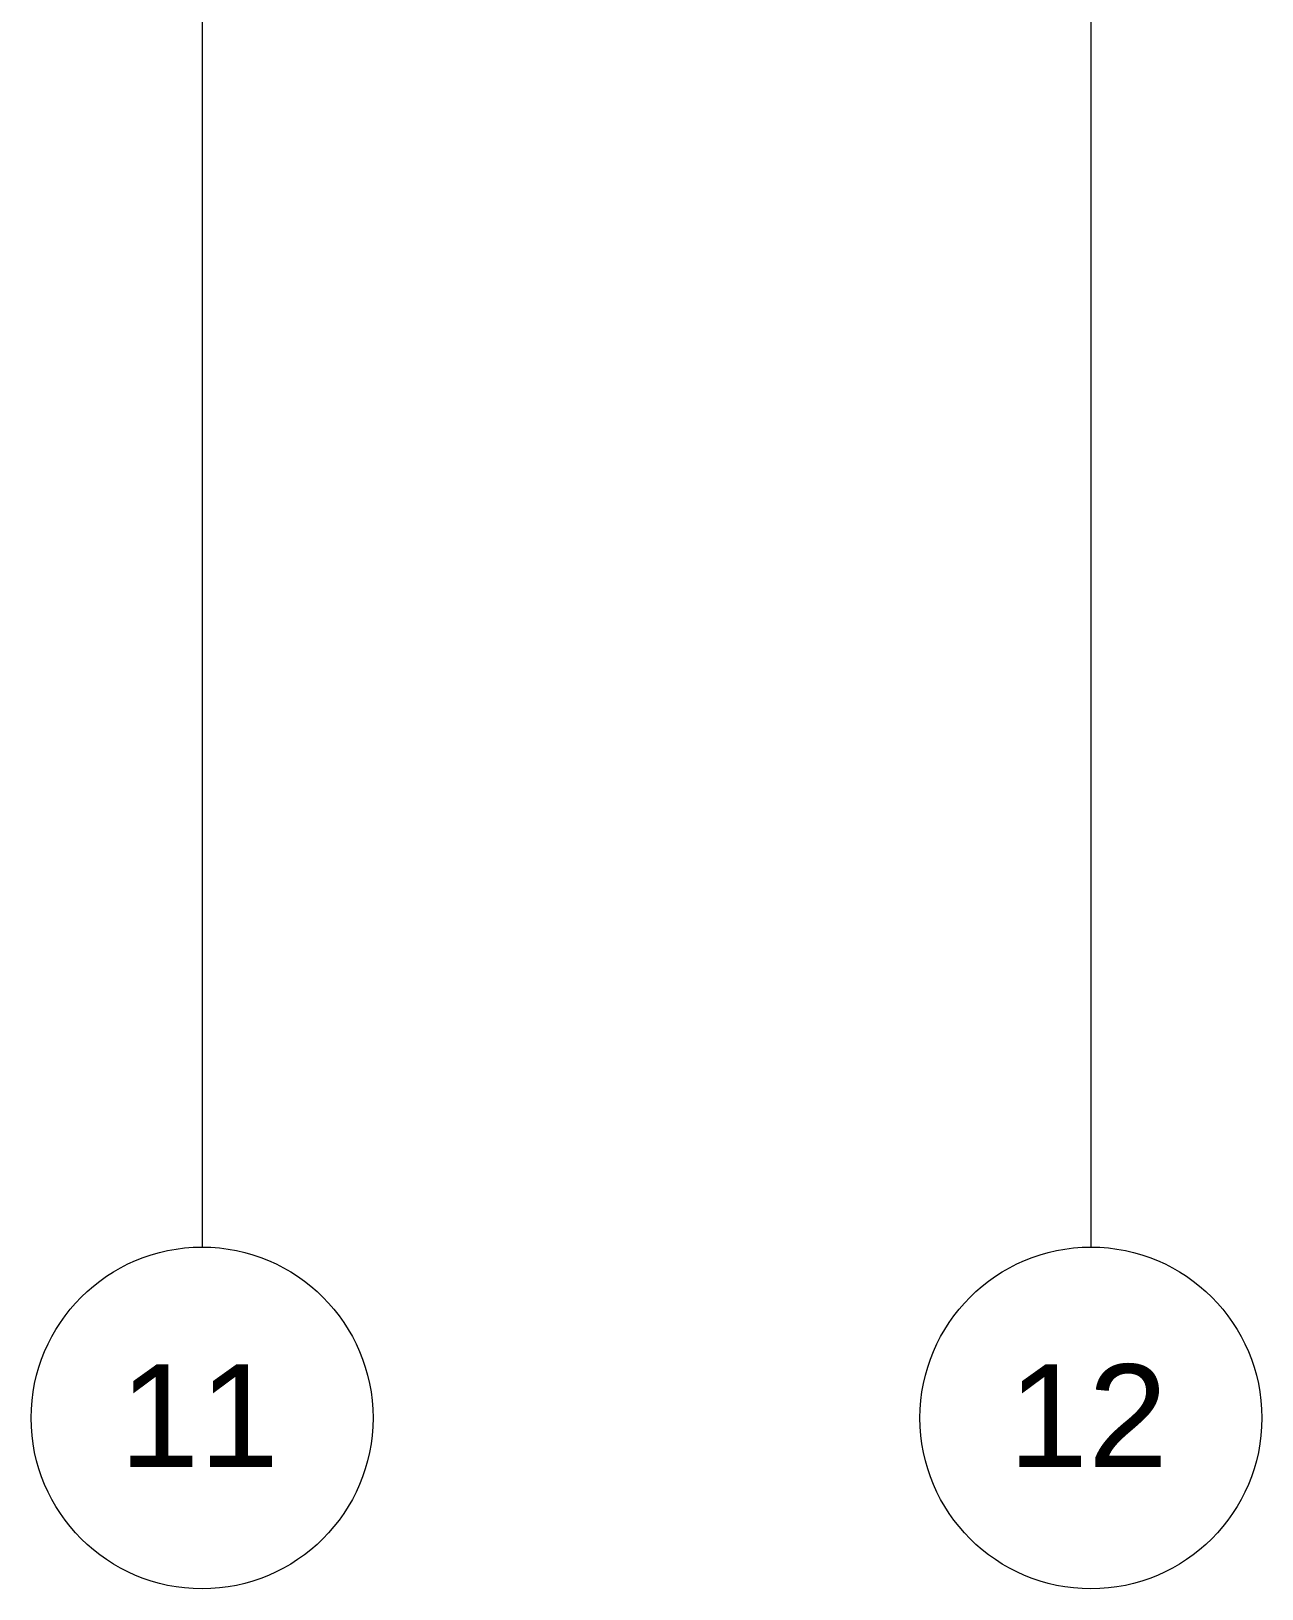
# Model space of a CAD drawing. Header units: millimetres. Extents: x -9358 to 257996, y -67499 to 9117.
# Drawn here: x 47900 to 51500, y -67167 to -62609 of the extents above; entities that cross this region are included whole.
import ezdxf

# ---------------------------------------------------------------- set-up
doc = ezdxf.new("R2010")
doc.units = ezdxf.units.MM
doc.header["$LTSCALE"] = 1000
doc.linetypes.add('Grid Line', pattern=[22.225, 12.7, -3.175, 3.175, -3.175])
doc.layers.add('A-AXS-1', color=8, linetype='Grid Line', lineweight=9)
doc.layers.add('A-AXS-CIR', color=8, linetype='Continuous', lineweight=9)
doc.styles.add('Arial_2', font='arial.ttf', dxfattribs={"height": 300})

# ---------------------------------------------------------------- blocks, each defined once
blk = doc.blocks.new('Grid - Grid Head - Circle_100-910310-01-Ground Floor Furniture Plan')
at = {"layer": 'A-AXS-CIR'}
blk.add_circle((0, 0), 5, dxfattribs=at)
blk = doc.blocks.new('G')
at = {"layer": 'A-AXS-1'}
for p, q in [((48400, -60820), (48400, -66018.5)), ((51000, -60820), (51000, -66018.5))]:
    blk.add_line(p, q, dxfattribs=at)
at = {"layer": 'A-AXS-CIR', "xscale": 99.99999999999991, "yscale": 99.99999999999991, "zscale": 99.99999999999991, "rotation": 180}
for p in [(48400, -66518.5), (51000, -66518.5)]:
    blk.add_blockref('Grid - Grid Head - Circle_100-910310-01-Ground Floor Furniture Plan', p, dxfattribs=at)
at = {"layer": 'A-AXS-CIR', "char_height": 300, "width": 577.215, "attachment_point": 1, "style": 'Arial_2'}
for s, insert in [('11', (48158.6, -66361.6)), ('12', (50758.6, -66361.6))]:
    blk.add_mtext(s, dxfattribs=dict(at, insert=insert))

msp = doc.modelspace()

# ---------------------------------------------------------------- block references
msp.add_blockref('G', (0, -148.1))

doc.saveas('drawing.dxf')
